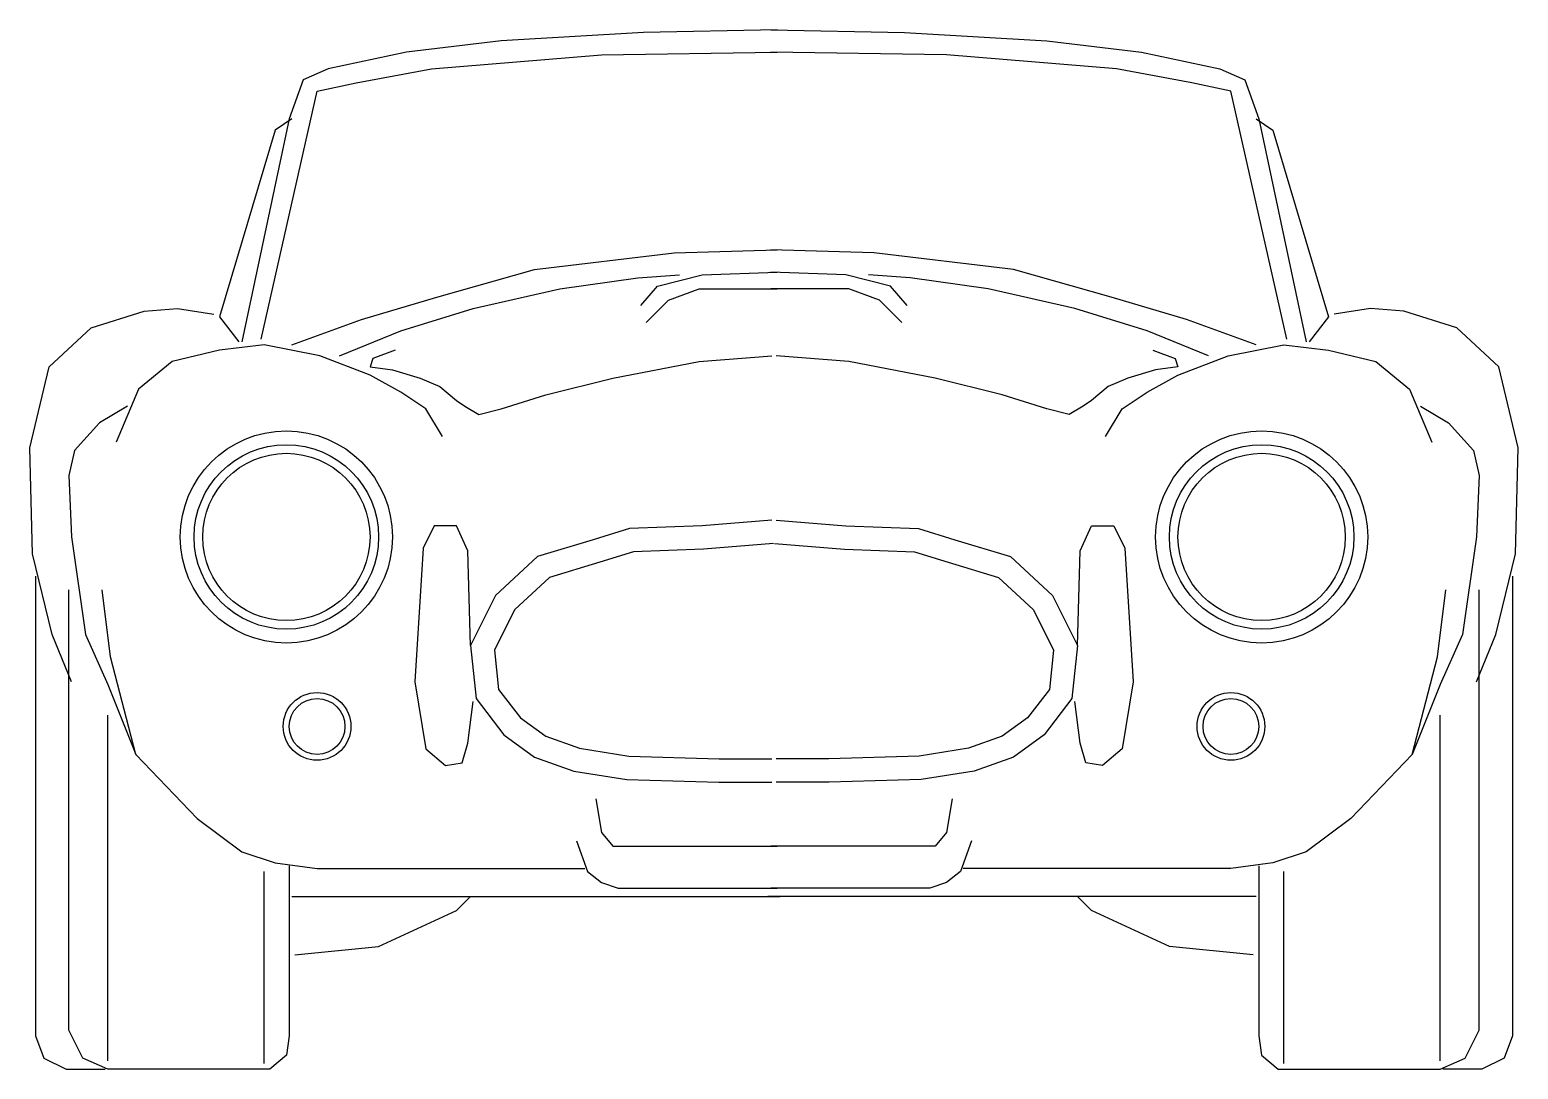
# Model space of a CAD drawing. Extents: x -0.87 to 0.87, y 0 to 1.22.
import ezdxf

# ---------------------------------------------------------------- set-up
doc = ezdxf.new("R2010")
doc.units = 0
doc.layers.get('0').update_dxf_attribs({"linetype": 'CONTINUOUS'})

msp = doc.modelspace()

# ---------------------------------------------------------------- linework, layer by layer
at = {"color": 0, "linetype": 'BYBLOCK'}
for p, q in [((-0.7829, 0.0106, -0.0381), (-0.7829, 0.4168, -0.0381)), ((0.7829, 0.0106, -0.0381), (0.7829, 0.4168, -0.0381)), ((-0.5993, 0.0074, -0.0381), (-0.5993, 0.2334, -0.0381)), ((0.5993, 0.0074, -0.0381), (0.5993, 0.2334, -0.0381)), ((-0.5665, 0.2039, -0.0381), (0.0072, 0.2039, -0.0381)), ((0.5665, 0.2039, -0.0381), (-0.0072, 0.2039, -0.0381))]:
    msp.add_line(p, q, dxfattribs=at)
for points in [[(0.0039, 1.2225), (-0.1535, 1.2192), (-0.3207, 1.2094), (-0.4321, 1.1963), (-0.5239, 1.1767), (-0.5534, 1.1636), (-0.5698, 1.1177), (-0.6255, 0.8557)], [(-0.0039, 1.2225), (0.1535, 1.2192), (0.3207, 1.2094), (0.4321, 1.1963), (0.5239, 1.1767), (0.5534, 1.1636), (0.5698, 1.1177), (0.6255, 0.8557)], [(-0.6026, 0.859), (-0.537, 1.1505), (-0.4911, 1.1603), (-0.4026, 1.1767), (-0.2026, 1.193), (0.0039, 1.1963)], [(0.6026, 0.859), (0.537, 1.1505), (0.4911, 1.1603), (0.4026, 1.1767), (0.2026, 1.193), (-0.0039, 1.1963)], [(-0.5665, 1.1177), (-0.5862, 1.1046), (-0.6517, 0.8852), (-0.6288, 0.8557)], [(0.5665, 1.1177), (0.5862, 1.1046), (0.6517, 0.8852), (0.6288, 0.8557)], [(-0.5665, 0.8524), (-0.4846, 0.8819), (-0.3961, 0.9081), (-0.2813, 0.9408), (-0.1174, 0.9605), (0.0039, 0.9638)], [(0.5665, 0.8524), (0.4846, 0.8819), (0.3961, 0.9081), (0.2813, 0.9408), (0.1174, 0.9605), (-0.0039, 0.9638)], [(-0.5108, 0.8393), (-0.4387, 0.8688), (-0.3534, 0.895), (-0.2518, 0.9179), (-0.16, 0.931), (-0.1109, 0.9343)], [(-0.1567, 0.8983), (-0.1371, 0.9212), (-0.0846, 0.9343), (0.0039, 0.9376)], [(0.1567, 0.8983), (0.1371, 0.9212), (0.0846, 0.9343), (-0.0039, 0.9376)], [(0.5108, 0.8393), (0.4387, 0.8688), (0.3534, 0.895), (0.2518, 0.9179), (0.16, 0.931), (0.1109, 0.9343)], [(-0.1502, 0.8786), (-0.124, 0.9048), (-0.0879, 0.9179), (0.0039, 0.9179)], [(0.1502, 0.8786), (0.124, 0.9048), (0.0879, 0.9179), (-0.0039, 0.9179)], [(-0.8255, 0.4561), (-0.8484, 0.5118), (-0.8714, 0.6067), (-0.8747, 0.7312), (-0.8517, 0.8262), (-0.8025, 0.8721), (-0.7403, 0.8917), (-0.7009, 0.895), (-0.6583, 0.8884)], [(0.8255, 0.4561), (0.8484, 0.5118), (0.8714, 0.6067), (0.8747, 0.7312), (0.8517, 0.8262), (0.8025, 0.8721), (0.7403, 0.8917), (0.7009, 0.895), (0.6583, 0.8884)], [(-0.3895, 0.7443), (-0.4092, 0.7771), (-0.4387, 0.7967), (-0.4747, 0.8164), (-0.5337, 0.8393), (-0.5993, 0.8524), (-0.6517, 0.8458), (-0.7075, 0.8327), (-0.747, 0.8), (-0.773, 0.7378)], [(-0.4452, 0.8458), (-0.4714, 0.836), (-0.4747, 0.8262), (-0.4485, 0.8229), (-0.4157, 0.8131), (-0.3928, 0.8033), (-0.3731, 0.7869), (-0.3633, 0.7803), (-0.3469, 0.7705), (-0.3207, 0.7771), (-0.2682, 0.7934), (-0.1895, 0.8131), (-0.0879, 0.8327), (-0.0027, 0.8393)], [(0.4452, 0.8458), (0.4714, 0.836), (0.4747, 0.8262), (0.4485, 0.8229), (0.4157, 0.8131), (0.3928, 0.8033), (0.3731, 0.7869), (0.3633, 0.7803), (0.3469, 0.7705), (0.3207, 0.7771), (0.2682, 0.7934), (0.1895, 0.8131), (0.0879, 0.8327), (0.0027, 0.8393)], [(0.3895, 0.7443), (0.4092, 0.7771), (0.4387, 0.7967), (0.4747, 0.8164), (0.5337, 0.8393), (0.5993, 0.8524), (0.6517, 0.8458), (0.7075, 0.8327), (0.747, 0.8), (0.773, 0.7378)], [(-0.7599, 0.7803), (-0.7927, 0.7605), (-0.8222, 0.7279), (-0.8288, 0.6985), (-0.8255, 0.6264), (-0.8091, 0.5118), (-0.7829, 0.4528), (-0.7501, 0.3709), (-0.678, 0.2956), (-0.6255, 0.2563), (-0.5862, 0.2432), (-0.537, 0.2366), (-0.2223, 0.2366)], [(0.7599, 0.7803), (0.7927, 0.7605), (0.8222, 0.7279), (0.8288, 0.6985), (0.8255, 0.6264), (0.8091, 0.5118), (0.7829, 0.4528), (0.7501, 0.3709), (0.678, 0.2956), (0.6255, 0.2563), (0.5862, 0.2432), (0.537, 0.2366), (0.2223, 0.2366)], [(-0.3567, 0.4987), (-0.36, 0.61), (-0.3731, 0.6395), (-0.3993, 0.6395), (-0.4124, 0.6133), (-0.4223, 0.4561), (-0.4092, 0.3775), (-0.3862, 0.3578), (-0.3665, 0.3611), (-0.36, 0.384), (-0.3534, 0.4332)], [(-0.0027, 0.6461), (-0.0846, 0.6395), (-0.1699, 0.6362), (-0.2125, 0.6231), (-0.278, 0.6035), (-0.3272, 0.5576), (-0.3567, 0.4987), (-0.3502, 0.4364), (-0.3174, 0.3939), (-0.2813, 0.3676), (-0.2354, 0.3513), (-0.1731, 0.3414), (-0.065, 0.3382), (-0.0027, 0.3382)], [(0.0027, 0.6461), (0.0846, 0.6395), (0.1699, 0.6362), (0.2125, 0.6231), (0.278, 0.6035), (0.3272, 0.5576), (0.3567, 0.4987), (0.3502, 0.4364), (0.3174, 0.3939), (0.2813, 0.3676), (0.2354, 0.3513), (0.1731, 0.3414), (0.065, 0.3382), (0.0027, 0.3382)], [(0.3567, 0.4987), (0.36, 0.61), (0.3731, 0.6395), (0.3993, 0.6395), (0.4124, 0.6133), (0.4223, 0.4561), (0.4092, 0.3775), (0.3862, 0.3578), (0.3665, 0.3611), (0.36, 0.384), (0.3534, 0.4332)], [(-0.0005, 0.6186), (-0.083, 0.612), (-0.1652, 0.6088), (-0.2045, 0.5968), (-0.264, 0.5789), (-0.3048, 0.5408), (-0.3285, 0.4935), (-0.3236, 0.4471), (-0.298, 0.4138), (-0.2683, 0.3923), (-0.2286, 0.3781), (-0.1706, 0.3689), (-0.0645, 0.3657), (-0.0027, 0.3657)], [(0.0005, 0.6186), (0.083, 0.612), (0.1652, 0.6088), (0.2045, 0.5968), (0.264, 0.5789), (0.3048, 0.5408), (0.3285, 0.4935), (0.3236, 0.4471), (0.298, 0.4138), (0.2683, 0.3923), (0.2286, 0.3781), (0.1706, 0.3689), (0.0645, 0.3657), (0.0027, 0.3657)], [(-0.8681, 0.5805), (-0.8681, 0.0401), (-0.8583, 0.0139), (-0.832, 0.0008), (-0.7862, 0.0008)], [(0.8681, 0.5805), (0.8681, 0.0401), (0.8583, 0.0139), (0.832, 0.0008), (0.7862, 0.0008)], [(-0.5698, 0.2399), (-0.5698, 0.0401), (-0.5731, 0.0172), (-0.5927, 0.0008), (-0.7829, 0.0008), (-0.8124, 0.0139), (-0.8288, 0.0467), (-0.8288, 0.5642)], [(-0.7501, 0.3709), (-0.7796, 0.4856), (-0.7894, 0.5642)], [(0.5698, 0.2399), (0.5698, 0.0401), (0.5731, 0.0172), (0.5927, 0.0008), (0.7829, 0.0008), (0.8124, 0.0139), (0.8288, 0.0467), (0.8288, 0.5642)], [(0.7501, 0.3709), (0.7796, 0.4856), (0.7894, 0.5642)], [(-0.2092, 0.3185), (-0.2026, 0.2792), (-0.1895, 0.2628), (0.0039, 0.2628)], [(0.2092, 0.3185), (0.2026, 0.2792), (0.1895, 0.2628), (-0.0039, 0.2628)], [(-0.2321, 0.2694), (-0.219, 0.2334), (-0.2026, 0.2203), (-0.183, 0.2137), (0.0039, 0.2137)], [(0.2321, 0.2694), (0.219, 0.2334), (0.2026, 0.2203), (0.183, 0.2137), (-0.0039, 0.2137)], [(-0.5632, 0.1351), (-0.4649, 0.1449), (-0.3731, 0.1875), (-0.3567, 0.2039)], [(0.5632, 0.1351), (0.4649, 0.1449), (0.3731, 0.1875), (0.3567, 0.2039)]]:
    msp.add_lwpolyline(points, dxfattribs=at)
for centre, radius in [((-0.5731, 0.6264, -0.0381), 0.1247), ((-0.5731, 0.6264, -0.0381), 0.1084), ((0.5731, 0.6264, -0.0381), 0.1247), ((0.5731, 0.6264, -0.0381), 0.1084), ((-0.5731, 0.6264, -0.0381), 0.0983), ((0.5731, 0.6264, -0.0381), 0.0983), ((-0.537, 0.4037, -0.0381), 0.0398), ((0.537, 0.4037, -0.0381), 0.0398), ((-0.537, 0.4037, -0.0381), 0.0328), ((0.537, 0.4037, -0.0381), 0.0328)]:
    msp.add_circle(centre, radius, dxfattribs=at)

doc.saveas('drawing.dxf')
